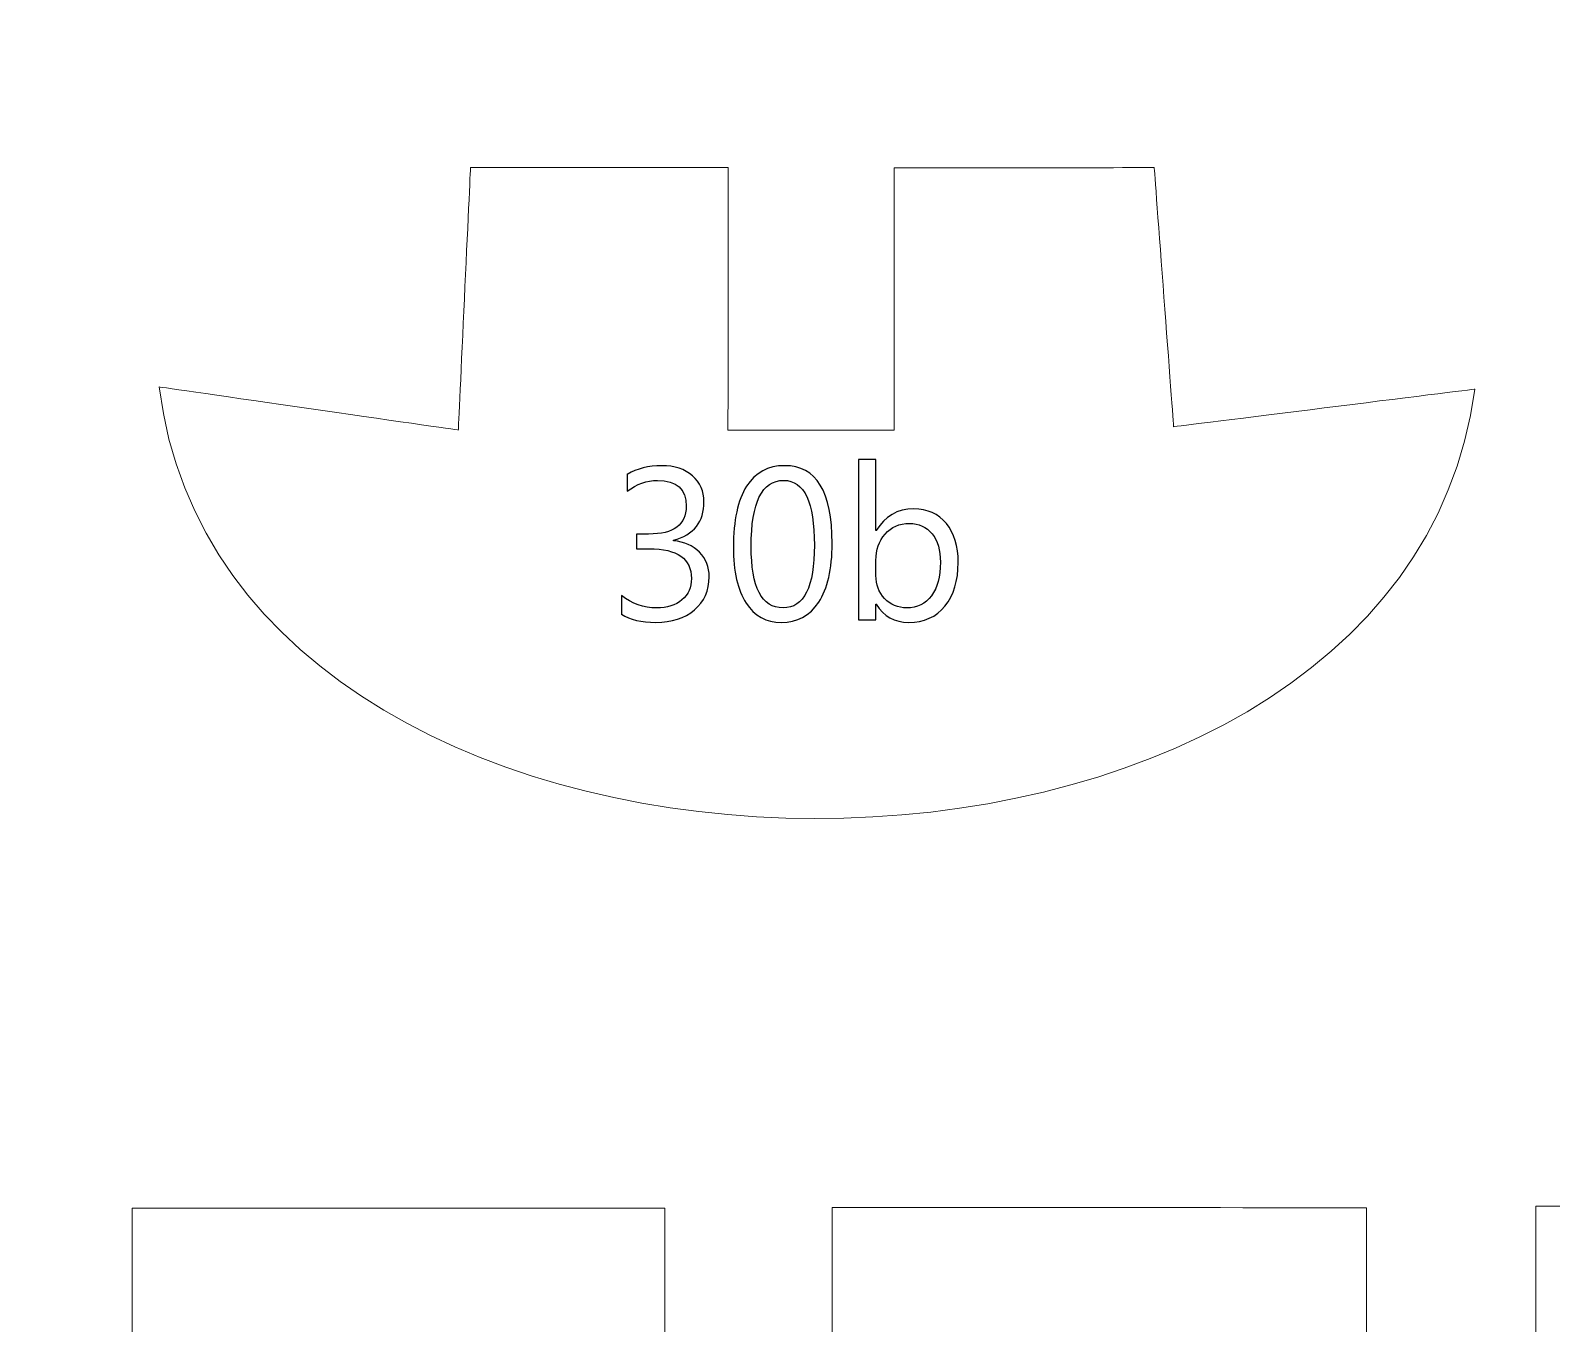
# Model space of a CAD drawing. Header units: centimetres. Extents: x -494 to 505, y -672 to 577.
# Drawn here: x 310.1 to 385.6, y 347.9 to 412.1 of the extents above; entities that cross this region are included whole.
import ezdxf

# ---------------------------------------------------------------- set-up
doc = ezdxf.new("R2010")
doc.units = ezdxf.units.CM
doc.header["$MEASUREMENT"] = 0
doc.layers.add('Camada 1', color=7, linetype='Continuous')
doc.layers.add('Camada 2', color=10, linetype='Continuous')

msp = doc.modelspace()

# ---------------------------------------------------------------- linework, layer by layer
at = {"layer": 'Camada 1', "lineweight": 9}
for points, knots in [([(288.960814, 353.67214), (288.960814, 353.67214), (306.821586, 353.757484), (306.821586, 353.757484), (306.821586, 353.757484), (306.821586, 353.757484), (306.803806, 326.357488), (306.803806, 326.357488), (306.803806, 326.357488), (306.803806, 326.357488), (315.147198, 326.356472), (315.147198, 326.356472), (315.147198, 326.356472), (315.147198, 326.356472), (315.160914, 353.57562), (315.160914, 353.57562), (315.160914, 353.57562), (315.160914, 353.57562), (341.611458, 353.57562), (341.611458, 353.57562), (341.611458, 353.57562), (341.611458, 353.57562), (341.611458, 326.355964), (341.611458, 326.355964), (341.611458, 326.355964), (341.611458, 326.355964), (349.923862, 326.357996), (349.923862, 326.357996), (349.923862, 326.357996), (349.923862, 326.357996), (349.92691, 353.617276), (349.92691, 353.617276), (349.92691, 353.617276), (349.92691, 353.617276), (376.460766, 353.605592), (376.460766, 353.605592), (376.460766, 353.605592), (376.460766, 353.605592), (376.395234, 326.36714), (376.395234, 326.36714), (376.395234, 326.36714), (376.395234, 326.36714), (384.838194, 326.357488), (384.838194, 326.357488), (384.838194, 326.357488), (384.838194, 326.357488), (384.869182, 353.677728), (384.869182, 353.677728), (384.869182, 353.677728), (384.869182, 353.677728), (411.304994, 353.702112), (411.304994, 353.702112), (411.304994, 353.702112), (411.304994, 353.702112), (411.304994, 326.35952), (411.304994, 326.35952), (411.304994, 326.35952), (411.304994, 326.35952), (419.585902, 326.365108), (419.585902, 326.365108), (419.585902, 326.365108), (419.585902, 326.365108), (419.720522, 353.670108), (419.720522, 353.670108), (419.720522, 353.670108), (419.720522, 353.670108), (446.437766, 353.618292), (446.437766, 353.618292), (446.437766, 353.618292), (446.437766, 353.618292), (446.52311, 326.358504), (446.52311, 326.358504), (446.52311, 326.358504), (446.52311, 326.358504), (454.750678, 326.360536), (454.750678, 326.360536), (454.750678, 326.360536), (454.750678, 326.360536), (454.791826, 353.618292), (454.791826, 353.618292), (454.791826, 353.618292), (454.791826, 353.618292), (489.229146, 353.633024), (489.229146, 353.633024), (489.229146, 353.633024), (489.229146, 353.633024), (489.287566, 342.489536), (489.287566, 342.489536), (489.287566, 342.489536), (489.287566, 342.489536), (481.005134, 342.497156), (481.005134, 342.497156), (481.005134, 342.497156), (481.005134, 342.497156), (481.005642, 309.723028), (481.005642, 309.723028), (481.005642, 309.723028), (481.005642, 309.723028), (489.285534, 309.728616), (489.285534, 309.728616), (489.285534, 309.728616), (489.285534, 309.728616), (489.28401, 298.680632), (489.28401, 298.680632), (489.28401, 298.680632), (489.28401, 298.680632), (280.265378, 298.67606), (280.265378, 298.67606), (280.265378, 298.67606), (280.265378, 298.67606), (280.256742, 315.430408), (280.256742, 315.430408), (280.256742, 315.430408), (280.256742, 315.430408), (252.19279, 315.430408), (252.19279, 315.430408), (252.19279, 315.430408), (247.88749, 315.334904), (245.91899, 310.748172), (245.883938, 302.43526), (245.883938, 302.43526), (246.230902, 288.837116), (238.245142, 283.140404), (231.76103, 283.8704), (231.76103, 283.8704), (231.76103, 283.8704), (235.595922, 314.865512), (235.595922, 314.865512), (235.595922, 314.865512), (235.595922, 314.865512), (227.385626, 315.718444), (227.385626, 315.718444), (227.385626, 315.718444), (227.385626, 315.718444), (224.653602, 295.469056), (224.653602, 295.469056), (224.653602, 295.469056), (224.653602, 295.469056), (5.72135, 295.22674), (5.72135, 295.22674), (5.72135, 295.22674), (5.72135, 295.22674), (5.716778, 279.167844), (5.716778, 279.167844), (5.716778, 279.167844), (5.716778, 279.167844), (-2.628138, 279.165304), (-2.628138, 279.165304), (-2.628138, 279.165304), (-2.628138, 279.165304), (-2.98577, 224.0915), (-2.98577, 224.0915), (-2.98577, 224.0915), (-2.98577, 224.0915), (-88.789002, 214.483696), (-88.789002, 214.483696), (-88.789002, 214.483696), (-88.789002, 214.483696), (-160.134554, 214.52332), (-160.134554, 214.52332), (-160.134554, 214.52332), (-163.876482, 213.130384), (-165.443662, 209.995516), (-164.388038, 204.757528), (-164.388038, 204.757528), (-164.388038, 204.757528), (-161.889694, 196.939916), (-161.889694, 196.939916), (-161.889694, 196.939916), (-159.55137, 189.6237), (-158.882842, 185.430668), (-164.745162, 183.003444), (-164.745162, 183.003444), (-164.745162, 183.003444), (-175.274478, 179.070508), (-175.274478, 179.070508), (-175.274478, 179.070508), (-189.770766, 172.492416), (-191.904366, 158.459424), (-185.580274, 139.325096), (-185.580274, 139.325096), (-182.29707, 128.78308), (-186.260486, 121.438924), (-192.412366, 123.689364), (-192.412366, 123.689364), (-192.412366, 123.689364), (-261.359142, 146.906996), (-261.359142, 146.906996), (-261.359142, 146.906996), (-259.768086, 152.90292), (-257.854958, 158.898844), (-255.620774, 164.893752), (-255.620774, 164.893752), (-255.620774, 164.893752), (-235.993178, 156.483304), (-235.993178, 156.483304), (-235.993178, 156.483304), (-235.993178, 156.483304), (-233.24947, 164.39388), (-233.24947, 164.39388), (-233.24947, 164.39388), (-233.24947, 164.39388), (-252.959362, 172.804328), (-252.959362, 172.804328), (-252.959362, 172.804328), (-249.96013, 179.295044), (-246.799354, 185.623708), (-243.478558, 191.789812), (-243.478558, 191.789812), (-243.478558, 191.789812), (-223.85147, 181.048152), (-223.85147, 181.048152), (-223.85147, 181.048152), (-223.85147, 181.048152), (-219.526358, 188.126116), (-219.526358, 188.126116), (-219.526358, 188.126116), (-219.526358, 188.126116), (-238.904526, 198.951596), (-238.904526, 198.951596), (-238.904526, 198.951596), (-235.729018, 204.52842), (-232.421938, 209.843116), (-228.924866, 214.772748), (-228.924866, 214.772748), (-228.924866, 214.772748), (-210.96097, 202.698604), (-210.96097, 202.698604), (-210.96097, 202.698604), (-210.96097, 202.698604), (-206.469742, 209.526632), (-206.469742, 209.526632), (-206.469742, 209.526632), (-206.469742, 209.526632), (-224.18421, 221.600776), (-224.18421, 221.600776), (-224.18421, 221.600776), (-220.36151, 226.60102), (-216.750138, 231.702356), (-213.372446, 236.922564), (-213.372446, 236.922564), (-213.372446, 236.922564), (-194.826382, 225.348292), (-194.826382, 225.348292), (-194.826382, 225.348292), (-194.826382, 225.348292), (-191.25057, 232.592372), (-191.25057, 232.592372), (-191.25057, 232.592372), (-191.25057, 232.592372), (-209.380582, 244.333776), (-209.380582, 244.333776), (-209.380582, 244.333776), (-202.259946, 261.027672), (-207.195166, 274.737068), (-227.065078, 282.88488), (-227.065078, 282.88488), (-261.775194, 290.706048), (-301.116238, 286.78124), (-337.022694, 269.0622), (-337.022694, 269.0622), (-362.833158, 254.920496), (-388.11327, 237.066328), (-415.161222, 221.333568), (-415.161222, 221.333568), (-428.876714, 212.451696), (-442.468254, 204.489812), (-456.981306, 198.090028), (-456.981306, 198.090028), (-462.47939, 196.298312), (-466.306662, 195.61048), (-468.373206, 196.760592), (-468.373206, 196.760592), (-481.297234, 208.35874), (-487.891074, 236.208316), (-486.846118, 283.671264), (-486.846118, 283.671264), (-484.055166, 323.948552), (-477.369886, 350.249236), (-465.985606, 359.680256), (-465.985606, 359.680256), (-455.591418, 363.607604), (-416.449002, 364.2106), (-357.647494, 359.764076), (-357.647494, 359.764076), (-317.62573, 356.62108), (-277.81377, 352.853244), (-238.131858, 348.694756), (-238.131858, 348.694756), (-214.866474, 346.01658), (-195.551298, 366.45342), (-178.214274, 397.942308), (-178.214274, 397.942308), (-183.909462, 398.922748), (-187.93587, 403.347936), (-188.438282, 412.292292), (-188.438282, 412.292292), (-188.327538, 422.884092), (-183.723026, 428.164752), (-174.94631, 428.932848), (-174.94631, 428.932848), (-171.28617, 428.963836), (-167.626538, 428.92218), (-163.96843, 428.50308), (-163.96843, 428.50308), (-159.001206, 427.909736), (-156.690822, 430.099216), (-156.854398, 436.178452), (-156.854398, 436.178452), (-156.854398, 436.178452), (-156.778198, 448.203828), (-156.778198, 448.203828), (-156.778198, 448.203828), (-156.778198, 448.203828), (-147.700746, 448.20332), (-147.700746, 448.20332), (-147.700746, 448.20332), (-147.700746, 448.20332), (-147.697698, 465.516468), (-147.697698, 465.516468), (-147.697698, 465.516468), (-147.697698, 465.516468), (-132.459222, 465.506816), (-132.459222, 465.506816), (-132.459222, 465.506816), (-132.459222, 465.506816), (-117.536722, 483.837996), (-117.536722, 483.837996), (-117.536722, 483.837996), (-117.536722, 483.837996), (-45.491654, 483.825804), (-45.491654, 483.825804), (-45.491654, 483.825804), (-45.491654, 483.825804), (-45.47489, 454.015348), (-45.47489, 454.015348), (-45.47489, 454.015348), (-45.47489, 454.015348), (-36.796218, 454.018396), (-36.796218, 454.018396), (-36.796218, 454.018396), (-36.796218, 454.018396), (-36.920678, 434.287168), (-36.920678, 434.287168), (-36.920678, 434.287168), (-37.163502, 430.041812), (-40.062658, 428.173896), (-44.477686, 427.461172), (-44.477686, 427.461172), (-44.477686, 427.461172), (-58.86831, 427.45914), (-58.86831, 427.45914), (-58.86831, 427.45914), (-58.86831, 427.45914), (-58.872882, 414.921192), (-58.872882, 414.921192), (-58.872882, 414.921192), (-58.872882, 414.921192), (-43.79849, 414.921192), (-43.79849, 414.921192), (-43.79849, 414.921192), (-24.761698, 414.171384), (-13.673582, 411.255972), (-8.36295, 404.78964), (-8.36295, 404.78964), (-4.952238, 400.746468), (-2.86385, 396.261336), (-2.70891, 391.1346), (-2.70891, 391.1346), (-2.70891, 391.1346), (-2.534666, 366.474248), (-2.534666, 366.474248), (-2.534666, 366.474248), (-2.534666, 366.474248), (5.877814, 366.480344), (5.877814, 366.480344), (5.877814, 366.480344), (5.877814, 366.480344), (5.90169, 347.073728), (5.90169, 347.073728), (5.90169, 347.073728), (5.90169, 347.073728), (233.39171, 347.06814), (233.39171, 347.06814), (233.39171, 347.06814), (233.39171, 347.06814), (233.356658, 357.819452), (233.356658, 357.819452), (233.356658, 357.819452), (238.909098, 375.214388), (244.365526, 393.373356), (250.012962, 410.004768), (250.012962, 410.004768), (252.496066, 417.378896), (256.725674, 421.44188), (262.677402, 421.235124), (262.677402, 421.235124), (270.499078, 420.488872), (274.919186, 415.631376), (277.312882, 408.136344), (277.312882, 408.136344), (281.81935, 390.775952), (285.049722, 371.798088), (288.960814, 353.67214)], [0, 0, 0, 0, 0.009803922, 0.009803922, 0.009803922, 0.009803932, 0.019607843, 0.019607843, 0.019607843, 0.019607853, 0.029411765, 0.029411765, 0.029411765, 0.029411775, 0.039215686, 0.039215686, 0.039215686, 0.039215696, 0.049019608, 0.049019608, 0.049019608, 0.049019618, 0.058823529, 0.058823529, 0.058823529, 0.058823539, 0.068627451, 0.068627451, 0.068627451, 0.068627461, 0.078431373, 0.078431373, 0.078431373, 0.078431383, 0.088235294, 0.088235294, 0.088235294, 0.088235304, 0.098039216, 0.098039216, 0.098039216, 0.098039226, 0.107843137, 0.107843137, 0.107843137, 0.107843147, 0.117647059, 0.117647059, 0.117647059, 0.117647069, 0.12745098, 0.12745098, 0.12745098, 0.12745099, 0.137254902, 0.137254902, 0.137254902, 0.137254912, 0.147058824, 0.147058824, 0.147058824, 0.147058834, 0.156862745, 0.156862745, 0.156862745, 0.156862755, 0.166666667, 0.166666667, 0.166666667, 0.166666677, 0.176470588, 0.176470588, 0.176470588, 0.176470598, 0.18627451, 0.18627451, 0.18627451, 0.18627452, 0.196078431, 0.196078431, 0.196078431, 0.196078441, 0.205882353, 0.205882353, 0.205882353, 0.205882363, 0.215686275, 0.215686275, 0.215686275, 0.215686285, 0.225490196, 0.225490196, 0.225490196, 0.225490206, 0.235294118, 0.235294118, 0.235294118, 0.235294128, 0.245098039, 0.245098039, 0.245098039, 0.245098049, 0.254901961, 0.254901961, 0.254901961, 0.254901971, 0.264705882, 0.264705882, 0.264705882, 0.264705892, 0.274509804, 0.274509804, 0.274509804, 0.274509814, 0.284313725, 0.284313725, 0.284313725, 0.284313735, 0.294117647, 0.294117647, 0.294117647, 0.294117657, 0.303921569, 0.303921569, 0.303921569, 0.303921579, 0.31372549, 0.31372549, 0.31372549, 0.3137255, 0.323529412, 0.323529412, 0.323529412, 0.323529422, 0.333333333, 0.333333333, 0.333333333, 0.333333343, 0.343137255, 0.343137255, 0.343137255, 0.343137265, 0.352941176, 0.352941176, 0.352941176, 0.352941186, 0.362745098, 0.362745098, 0.362745098, 0.362745108, 0.37254902, 0.37254902, 0.37254902, 0.37254903, 0.382352941, 0.382352941, 0.382352941, 0.382352951, 0.392156863, 0.392156863, 0.392156863, 0.392156873, 0.401960784, 0.401960784, 0.401960784, 0.401960794, 0.411764706, 0.411764706, 0.411764706, 0.411764716, 0.421568627, 0.421568627, 0.421568627, 0.421568637, 0.431372549, 0.431372549, 0.431372549, 0.431372559, 0.441176471, 0.441176471, 0.441176471, 0.441176481, 0.450980392, 0.450980392, 0.450980392, 0.450980402, 0.460784314, 0.460784314, 0.460784314, 0.460784324, 0.470588235, 0.470588235, 0.470588235, 0.470588245, 0.480392157, 0.480392157, 0.480392157, 0.480392167, 0.490196078, 0.490196078, 0.490196078, 0.490196088, 0.5, 0.5, 0.5, 0.50000001, 0.509803922, 0.509803922, 0.509803922, 0.509803932, 0.519607843, 0.519607843, 0.519607843, 0.519607853, 0.529411765, 0.529411765, 0.529411765, 0.529411775, 0.539215686, 0.539215686, 0.539215686, 0.539215696, 0.549019608, 0.549019608, 0.549019608, 0.549019618, 0.558823529, 0.558823529, 0.558823529, 0.558823539, 0.568627451, 0.568627451, 0.568627451, 0.568627461, 0.578431373, 0.578431373, 0.578431373, 0.578431383, 0.588235294, 0.588235294, 0.588235294, 0.588235304, 0.598039216, 0.598039216, 0.598039216, 0.598039226, 0.607843137, 0.607843137, 0.607843137, 0.607843147, 0.617647059, 0.617647059, 0.617647059, 0.617647069, 0.62745098, 0.62745098, 0.62745098, 0.62745099, 0.637254902, 0.637254902, 0.637254902, 0.637254912, 0.647058824, 0.647058824, 0.647058824, 0.647058834, 0.656862745, 0.656862745, 0.656862745, 0.656862755, 0.666666667, 0.666666667, 0.666666667, 0.666666677, 0.676470588, 0.676470588, 0.676470588, 0.676470598, 0.68627451, 0.68627451, 0.68627451, 0.68627452, 0.696078431, 0.696078431, 0.696078431, 0.696078441, 0.705882353, 0.705882353, 0.705882353, 0.705882363, 0.715686275, 0.715686275, 0.715686275, 0.715686285, 0.725490196, 0.725490196, 0.725490196, 0.725490206, 0.735294118, 0.735294118, 0.735294118, 0.735294128, 0.745098039, 0.745098039, 0.745098039, 0.745098049, 0.754901961, 0.754901961, 0.754901961, 0.754901971, 0.764705882, 0.764705882, 0.764705882, 0.764705892, 0.774509804, 0.774509804, 0.774509804, 0.774509814, 0.784313725, 0.784313725, 0.784313725, 0.784313735, 0.794117647, 0.794117647, 0.794117647, 0.794117657, 0.803921569, 0.803921569, 0.803921569, 0.803921579, 0.81372549, 0.81372549, 0.81372549, 0.8137255, 0.823529412, 0.823529412, 0.823529412, 0.823529422, 0.833333333, 0.833333333, 0.833333333, 0.833333343, 0.843137255, 0.843137255, 0.843137255, 0.843137265, 0.852941176, 0.852941176, 0.852941176, 0.852941186, 0.862745098, 0.862745098, 0.862745098, 0.862745108, 0.87254902, 0.87254902, 0.87254902, 0.87254903, 0.882352941, 0.882352941, 0.882352941, 0.882352951, 0.892156863, 0.892156863, 0.892156863, 0.892156873, 0.901960784, 0.901960784, 0.901960784, 0.901960794, 0.911764706, 0.911764706, 0.911764706, 0.911764716, 0.921568627, 0.921568627, 0.921568627, 0.921568637, 0.931372549, 0.931372549, 0.931372549, 0.931372559, 0.941176471, 0.941176471, 0.941176471, 0.941176481, 0.950980392, 0.950980392, 0.950980392, 0.950980402, 0.960784314, 0.960784314, 0.960784314, 0.960784324, 0.970588235, 0.970588235, 0.970588235, 0.970588245, 0.980392157, 0.980392157, 0.980392157, 0.980392167, 1, 1, 1, 1]), ([(331.960728, 405.268176), (331.960728, 405.268176), (344.749882, 405.268176), (344.749882, 405.268176), (344.749882, 405.268176), (344.749882, 405.268176), (344.74658, 392.235944), (344.74658, 392.235944), (344.74658, 392.235944), (344.74658, 392.235944), (353.004628, 392.233404), (353.004628, 392.233404), (353.004628, 392.233404), (353.004628, 392.233404), (353.001834, 405.266144), (353.001834, 405.266144), (353.001834, 405.266144), (353.001834, 405.266144), (365.913416, 405.26716), (365.913416, 405.26716), (365.913416, 405.26716), (365.913416, 405.26716), (366.87633, 392.398504), (366.87633, 392.398504), (366.87633, 392.398504), (366.87633, 392.398504), (381.835914, 394.269468), (381.835914, 394.269468), (381.835914, 394.269468), (378.0536, 365.748824), (319.987422, 365.865156), (316.503812, 394.376148), (316.503812, 394.376148), (316.503812, 394.376148), (331.355192, 392.234928), (331.355192, 392.234928), (331.355192, 392.234928), (331.355192, 392.234928), (331.960728, 405.268176), (331.960728, 405.268176)], [0, 0, 0, 0, 0.090909091, 0.090909091, 0.090909091, 0.090909101, 0.181818182, 0.181818182, 0.181818182, 0.181818192, 0.272727273, 0.272727273, 0.272727273, 0.272727283, 0.363636364, 0.363636364, 0.363636364, 0.363636374, 0.454545455, 0.454545455, 0.454545455, 0.454545465, 0.545454545, 0.545454545, 0.545454545, 0.545454555, 0.636363636, 0.636363636, 0.636363636, 0.636363646, 0.727272727, 0.727272727, 0.727272727, 0.727272737, 0.818181818, 0.818181818, 0.818181818, 0.818181828, 1, 1, 1, 1])]:
    msp.add_open_spline(points, degree=3, knots=knots, dxfattribs=at)
at = {"layer": 'Camada 2'}
for points, knots in [([(352.112834, 383.579116), (352.112834, 383.579116), (352.091498, 383.579116), (352.091498, 383.579116), (352.091498, 383.579116), (352.091498, 383.579116), (352.091498, 382.80848), (352.091498, 382.80848), (352.091498, 382.80848), (352.091498, 382.80848), (351.2312, 382.80848), (351.2312, 382.80848), (351.2312, 382.80848), (351.2312, 382.80848), (351.2312, 390.765538), (351.2312, 390.765538), (351.2312, 390.765538), (351.2312, 390.765538), (352.091498, 390.765538), (352.091498, 390.765538), (352.091498, 390.765538), (352.091498, 390.765538), (352.091498, 387.24586), (352.091498, 387.24586), (352.091498, 387.24586), (352.091498, 387.24586), (352.112834, 387.24586), (352.112834, 387.24586), (352.112834, 387.24586), (352.535998, 387.957314), (353.156012, 388.31393), (353.971352, 388.31393), (353.971352, 388.31393), (354.66147, 388.31393), (355.200712, 388.0739), (355.591364, 387.591808), (355.591364, 387.591808), (355.98227, 387.109716), (356.177596, 386.464556), (356.177596, 385.654296), (356.177596, 385.654296), (356.177596, 384.754628), (355.958902, 384.032506), (355.521514, 383.491232), (355.521514, 383.491232), (355.082602, 382.949958), (354.483924, 382.679448), (353.723956, 382.679448), (353.723956, 382.679448), (353.01428, 382.679448), (352.476816, 382.97866), (352.112834, 383.579116)], [0, 0, 0, 0, 0.071428571, 0.071428571, 0.071428571, 0.071428581, 0.142857143, 0.142857143, 0.142857143, 0.142857153, 0.214285714, 0.214285714, 0.214285714, 0.214285724, 0.285714286, 0.285714286, 0.285714286, 0.285714296, 0.357142857, 0.357142857, 0.357142857, 0.357142867, 0.428571429, 0.428571429, 0.428571429, 0.428571439, 0.5, 0.5, 0.5, 0.50000001, 0.571428571, 0.571428571, 0.571428571, 0.571428581, 0.642857143, 0.642857143, 0.642857143, 0.642857153, 0.714285714, 0.714285714, 0.714285714, 0.714285724, 0.785714286, 0.785714286, 0.785714286, 0.785714296, 0.857142857, 0.857142857, 0.857142857, 0.857142867, 1, 1, 1, 1]), ([(339.456776, 383.088134), (339.456776, 383.088134), (339.456776, 384.012694), (339.456776, 384.012694), (339.456776, 384.012694), (339.971126, 383.604262), (340.553548, 383.399792), (341.20074, 383.399792), (341.20074, 383.399792), (341.727536, 383.399792), (342.14689, 383.530602), (342.46058, 383.794254), (342.46058, 383.794254), (342.774016, 384.057652), (342.929972, 384.41249), (342.929972, 384.85699), (342.929972, 384.85699), (342.929972, 385.84251), (342.231218, 386.335524), (340.83498, 386.335524), (340.83498, 386.335524), (340.83498, 386.335524), (340.209632, 386.335524), (340.209632, 386.335524), (340.209632, 386.335524), (340.209632, 386.335524), (340.209632, 387.066536), (340.209632, 387.066536), (340.209632, 387.066536), (340.209632, 387.066536), (340.8045, 387.066536), (340.8045, 387.066536), (340.8045, 387.066536), (342.050116, 387.066536), (342.671908, 387.52907), (342.671908, 388.451852), (342.671908, 388.451852), (342.671908, 389.306816), (342.196928, 389.733282), (341.247222, 389.733282), (341.247222, 389.733282), (340.71687, 389.733282), (340.216744, 389.554212), (339.747098, 389.195564), (339.747098, 389.195564), (339.747098, 389.195564), (339.747098, 390.034272), (339.747098, 390.034272), (339.747098, 390.034272), (340.230968, 390.321038), (340.802722, 390.464548), (341.460582, 390.464548), (341.460582, 390.464548), (342.09482, 390.464548), (342.602058, 390.296146), (342.98382, 389.960866), (342.98382, 389.960866), (343.363804, 389.624062), (343.553796, 389.193786), (343.553796, 388.668768), (343.553796, 388.668768), (343.553796, 387.67766), (343.050114, 387.039612), (342.041226, 386.756656), (342.041226, 386.756656), (342.041226, 386.756656), (342.041226, 386.735066), (342.041226, 386.735066), (342.041226, 386.735066), (342.582246, 386.682996), (343.012522, 386.493004), (343.331546, 386.16509), (343.331546, 386.16509), (343.652348, 385.837176), (343.81186, 385.42849), (343.81186, 384.939286), (343.81186, 384.939286), (343.81186, 384.261868), (343.569798, 383.717038), (343.08415, 383.30124), (343.08415, 383.30124), (342.598502, 382.88722), (341.958676, 382.679448), (341.164672, 382.679448), (341.164672, 382.679448), (340.449662, 382.679448), (339.87994, 382.815592), (339.456776, 383.088134)], [0, 0, 0, 0, 0.043478261, 0.043478261, 0.043478261, 0.043478271, 0.086956522, 0.086956522, 0.086956522, 0.086956532, 0.130434783, 0.130434783, 0.130434783, 0.130434793, 0.173913043, 0.173913043, 0.173913043, 0.173913053, 0.217391304, 0.217391304, 0.217391304, 0.217391314, 0.260869565, 0.260869565, 0.260869565, 0.260869575, 0.304347826, 0.304347826, 0.304347826, 0.304347836, 0.347826087, 0.347826087, 0.347826087, 0.347826097, 0.391304348, 0.391304348, 0.391304348, 0.391304358, 0.434782609, 0.434782609, 0.434782609, 0.434782619, 0.47826087, 0.47826087, 0.47826087, 0.47826088, 0.52173913, 0.52173913, 0.52173913, 0.52173914, 0.565217391, 0.565217391, 0.565217391, 0.565217401, 0.608695652, 0.608695652, 0.608695652, 0.608695662, 0.652173913, 0.652173913, 0.652173913, 0.652173923, 0.695652174, 0.695652174, 0.695652174, 0.695652184, 0.739130435, 0.739130435, 0.739130435, 0.739130445, 0.782608696, 0.782608696, 0.782608696, 0.782608706, 0.826086957, 0.826086957, 0.826086957, 0.826086967, 0.869565217, 0.869565217, 0.869565217, 0.869565227, 0.913043478, 0.913043478, 0.913043478, 0.913043488, 1, 1, 1, 1]), ([(347.388942, 382.679448), (346.643452, 382.679448), (346.060776, 383.00025), (345.643454, 383.640076), (345.643454, 383.640076), (345.225878, 384.28168), (345.016074, 385.208272), (345.016074, 386.419598), (345.016074, 386.419598), (345.016074, 387.75132), (345.234768, 388.756652), (345.670124, 389.439404), (345.670124, 389.439404), (346.105734, 390.122156), (346.734638, 390.464548), (347.557344, 390.464548), (347.557344, 390.464548), (349.132652, 390.464548), (349.91929, 389.177784), (349.91929, 386.604256), (349.91929, 386.604256), (349.91929, 385.32816), (349.69704, 384.356864), (349.252794, 383.68478), (349.252794, 383.68478), (348.808294, 383.014474), (348.186502, 382.679448), (347.388942, 382.679448)], [0, 0, 0, 0, 0.125, 0.125, 0.125, 0.12500001, 0.25, 0.25, 0.25, 0.25000001, 0.375, 0.375, 0.375, 0.37500001, 0.5, 0.5, 0.5, 0.50000001, 0.625, 0.625, 0.625, 0.62500001, 0.75, 0.75, 0.75, 0.75000001, 1, 1, 1, 1]), ([(347.50883, 389.733282), (346.435426, 389.733282), (345.897708, 388.641844), (345.897708, 386.458968), (345.897708, 386.458968), (345.897708, 384.419602), (346.424758, 383.399792), (347.478604, 383.399792), (347.478604, 383.399792), (348.517972, 383.399792), (349.037656, 384.437636), (349.037656, 386.511038), (349.037656, 386.511038), (349.037656, 388.659878), (348.52864, 389.733282), (347.50883, 389.733282)], [0, 0, 0, 0, 0.2, 0.2, 0.2, 0.20000001, 0.4, 0.4, 0.4, 0.40000001, 0.6, 0.6, 0.6, 0.60000001, 1, 1, 1, 1]), ([(352.091498, 385.75488), (352.091498, 385.75488), (352.091498, 385.002024), (352.091498, 385.002024), (352.091498, 385.002024), (352.091498, 384.555746), (352.236532, 384.177794), (352.525076, 383.865882), (352.525076, 383.865882), (352.81362, 383.555748), (353.181158, 383.399792), (353.625404, 383.399792), (353.625404, 383.399792), (354.14712, 383.399792), (354.555552, 383.600706), (354.851462, 384.000248), (354.851462, 384.000248), (355.147118, 384.401568), (355.295708, 384.95732), (355.295708, 385.670552), (355.295708, 385.670552), (355.295708, 386.271008), (355.157786, 386.742178), (354.87991, 387.082792), (354.87991, 387.082792), (354.604066, 387.423152), (354.229416, 387.593586), (353.756214, 387.593586), (353.756214, 387.593586), (353.256342, 387.593586), (352.85299, 387.419596), (352.548444, 387.070092), (352.548444, 387.070092), (352.243898, 386.720842), (352.091498, 386.281676), (352.091498, 385.75488)], [0, 0, 0, 0, 0.1, 0.1, 0.1, 0.10000001, 0.2, 0.2, 0.2, 0.20000001, 0.3, 0.3, 0.3, 0.30000001, 0.4, 0.4, 0.4, 0.40000001, 0.5, 0.5, 0.5, 0.50000001, 0.6, 0.6, 0.6, 0.60000001, 0.7, 0.7, 0.7, 0.70000001, 0.8, 0.8, 0.8, 0.80000001, 1, 1, 1, 1])]:
    msp.add_open_spline(points, degree=3, knots=knots, dxfattribs=at)
at = {"layer": 'Camada 2', "lineweight": 9}
for points, knots in [([(352.112834, 383.579116), (352.112834, 383.579116), (352.091498, 383.579116), (352.091498, 383.579116), (352.091498, 383.579116), (352.091498, 383.579116), (352.091498, 382.80848), (352.091498, 382.80848), (352.091498, 382.80848), (352.091498, 382.80848), (351.2312, 382.80848), (351.2312, 382.80848), (351.2312, 382.80848), (351.2312, 382.80848), (351.2312, 390.765538), (351.2312, 390.765538), (351.2312, 390.765538), (351.2312, 390.765538), (352.091498, 390.765538), (352.091498, 390.765538), (352.091498, 390.765538), (352.091498, 390.765538), (352.091498, 387.24586), (352.091498, 387.24586), (352.091498, 387.24586), (352.091498, 387.24586), (352.112834, 387.24586), (352.112834, 387.24586), (352.112834, 387.24586), (352.535998, 387.957314), (353.156012, 388.31393), (353.971352, 388.31393), (353.971352, 388.31393), (354.66147, 388.31393), (355.200712, 388.0739), (355.591364, 387.591808), (355.591364, 387.591808), (355.98227, 387.109716), (356.177596, 386.464556), (356.177596, 385.654296), (356.177596, 385.654296), (356.177596, 384.754628), (355.958902, 384.032506), (355.521514, 383.491232), (355.521514, 383.491232), (355.082602, 382.949958), (354.483924, 382.679448), (353.723956, 382.679448), (353.723956, 382.679448), (353.01428, 382.679448), (352.476816, 382.97866), (352.112834, 383.579116)], [0, 0, 0, 0, 0.071428571, 0.071428571, 0.071428571, 0.071428581, 0.142857143, 0.142857143, 0.142857143, 0.142857153, 0.214285714, 0.214285714, 0.214285714, 0.214285724, 0.285714286, 0.285714286, 0.285714286, 0.285714296, 0.357142857, 0.357142857, 0.357142857, 0.357142867, 0.428571429, 0.428571429, 0.428571429, 0.428571439, 0.5, 0.5, 0.5, 0.50000001, 0.571428571, 0.571428571, 0.571428571, 0.571428581, 0.642857143, 0.642857143, 0.642857143, 0.642857153, 0.714285714, 0.714285714, 0.714285714, 0.714285724, 0.785714286, 0.785714286, 0.785714286, 0.785714296, 0.857142857, 0.857142857, 0.857142857, 0.857142867, 1, 1, 1, 1]), ([(339.456776, 383.088134), (339.456776, 383.088134), (339.456776, 384.012694), (339.456776, 384.012694), (339.456776, 384.012694), (339.971126, 383.604262), (340.553548, 383.399792), (341.20074, 383.399792), (341.20074, 383.399792), (341.727536, 383.399792), (342.14689, 383.530602), (342.46058, 383.794254), (342.46058, 383.794254), (342.774016, 384.057652), (342.929972, 384.41249), (342.929972, 384.85699), (342.929972, 384.85699), (342.929972, 385.84251), (342.231218, 386.335524), (340.83498, 386.335524), (340.83498, 386.335524), (340.83498, 386.335524), (340.209632, 386.335524), (340.209632, 386.335524), (340.209632, 386.335524), (340.209632, 386.335524), (340.209632, 387.066536), (340.209632, 387.066536), (340.209632, 387.066536), (340.209632, 387.066536), (340.8045, 387.066536), (340.8045, 387.066536), (340.8045, 387.066536), (342.050116, 387.066536), (342.671908, 387.52907), (342.671908, 388.451852), (342.671908, 388.451852), (342.671908, 389.306816), (342.196928, 389.733282), (341.247222, 389.733282), (341.247222, 389.733282), (340.71687, 389.733282), (340.216744, 389.554212), (339.747098, 389.195564), (339.747098, 389.195564), (339.747098, 389.195564), (339.747098, 390.034272), (339.747098, 390.034272), (339.747098, 390.034272), (340.230968, 390.321038), (340.802722, 390.464548), (341.460582, 390.464548), (341.460582, 390.464548), (342.09482, 390.464548), (342.602058, 390.296146), (342.98382, 389.960866), (342.98382, 389.960866), (343.363804, 389.624062), (343.553796, 389.193786), (343.553796, 388.668768), (343.553796, 388.668768), (343.553796, 387.67766), (343.050114, 387.039612), (342.041226, 386.756656), (342.041226, 386.756656), (342.041226, 386.756656), (342.041226, 386.735066), (342.041226, 386.735066), (342.041226, 386.735066), (342.582246, 386.682996), (343.012522, 386.493004), (343.331546, 386.16509), (343.331546, 386.16509), (343.652348, 385.837176), (343.81186, 385.42849), (343.81186, 384.939286), (343.81186, 384.939286), (343.81186, 384.261868), (343.569798, 383.717038), (343.08415, 383.30124), (343.08415, 383.30124), (342.598502, 382.88722), (341.958676, 382.679448), (341.164672, 382.679448), (341.164672, 382.679448), (340.449662, 382.679448), (339.87994, 382.815592), (339.456776, 383.088134)], [0, 0, 0, 0, 0.043478261, 0.043478261, 0.043478261, 0.043478271, 0.086956522, 0.086956522, 0.086956522, 0.086956532, 0.130434783, 0.130434783, 0.130434783, 0.130434793, 0.173913043, 0.173913043, 0.173913043, 0.173913053, 0.217391304, 0.217391304, 0.217391304, 0.217391314, 0.260869565, 0.260869565, 0.260869565, 0.260869575, 0.304347826, 0.304347826, 0.304347826, 0.304347836, 0.347826087, 0.347826087, 0.347826087, 0.347826097, 0.391304348, 0.391304348, 0.391304348, 0.391304358, 0.434782609, 0.434782609, 0.434782609, 0.434782619, 0.47826087, 0.47826087, 0.47826087, 0.47826088, 0.52173913, 0.52173913, 0.52173913, 0.52173914, 0.565217391, 0.565217391, 0.565217391, 0.565217401, 0.608695652, 0.608695652, 0.608695652, 0.608695662, 0.652173913, 0.652173913, 0.652173913, 0.652173923, 0.695652174, 0.695652174, 0.695652174, 0.695652184, 0.739130435, 0.739130435, 0.739130435, 0.739130445, 0.782608696, 0.782608696, 0.782608696, 0.782608706, 0.826086957, 0.826086957, 0.826086957, 0.826086967, 0.869565217, 0.869565217, 0.869565217, 0.869565227, 0.913043478, 0.913043478, 0.913043478, 0.913043488, 1, 1, 1, 1]), ([(347.388942, 382.679448), (346.643452, 382.679448), (346.060776, 383.00025), (345.643454, 383.640076), (345.643454, 383.640076), (345.225878, 384.28168), (345.016074, 385.208272), (345.016074, 386.419598), (345.016074, 386.419598), (345.016074, 387.75132), (345.234768, 388.756652), (345.670124, 389.439404), (345.670124, 389.439404), (346.105734, 390.122156), (346.734638, 390.464548), (347.557344, 390.464548), (347.557344, 390.464548), (349.132652, 390.464548), (349.91929, 389.177784), (349.91929, 386.604256), (349.91929, 386.604256), (349.91929, 385.32816), (349.69704, 384.356864), (349.252794, 383.68478), (349.252794, 383.68478), (348.808294, 383.014474), (348.186502, 382.679448), (347.388942, 382.679448)], [0, 0, 0, 0, 0.125, 0.125, 0.125, 0.12500001, 0.25, 0.25, 0.25, 0.25000001, 0.375, 0.375, 0.375, 0.37500001, 0.5, 0.5, 0.5, 0.50000001, 0.625, 0.625, 0.625, 0.62500001, 0.75, 0.75, 0.75, 0.75000001, 1, 1, 1, 1]), ([(347.50883, 389.733282), (346.435426, 389.733282), (345.897708, 388.641844), (345.897708, 386.458968), (345.897708, 386.458968), (345.897708, 384.419602), (346.424758, 383.399792), (347.478604, 383.399792), (347.478604, 383.399792), (348.517972, 383.399792), (349.037656, 384.437636), (349.037656, 386.511038), (349.037656, 386.511038), (349.037656, 388.659878), (348.52864, 389.733282), (347.50883, 389.733282)], [0, 0, 0, 0, 0.2, 0.2, 0.2, 0.20000001, 0.4, 0.4, 0.4, 0.40000001, 0.6, 0.6, 0.6, 0.60000001, 1, 1, 1, 1]), ([(352.091498, 385.75488), (352.091498, 385.75488), (352.091498, 385.002024), (352.091498, 385.002024), (352.091498, 385.002024), (352.091498, 384.555746), (352.236532, 384.177794), (352.525076, 383.865882), (352.525076, 383.865882), (352.81362, 383.555748), (353.181158, 383.399792), (353.625404, 383.399792), (353.625404, 383.399792), (354.14712, 383.399792), (354.555552, 383.600706), (354.851462, 384.000248), (354.851462, 384.000248), (355.147118, 384.401568), (355.295708, 384.95732), (355.295708, 385.670552), (355.295708, 385.670552), (355.295708, 386.271008), (355.157786, 386.742178), (354.87991, 387.082792), (354.87991, 387.082792), (354.604066, 387.423152), (354.229416, 387.593586), (353.756214, 387.593586), (353.756214, 387.593586), (353.256342, 387.593586), (352.85299, 387.419596), (352.548444, 387.070092), (352.548444, 387.070092), (352.243898, 386.720842), (352.091498, 386.281676), (352.091498, 385.75488)], [0, 0, 0, 0, 0.1, 0.1, 0.1, 0.10000001, 0.2, 0.2, 0.2, 0.20000001, 0.3, 0.3, 0.3, 0.30000001, 0.4, 0.4, 0.4, 0.40000001, 0.5, 0.5, 0.5, 0.50000001, 0.6, 0.6, 0.6, 0.60000001, 0.7, 0.7, 0.7, 0.70000001, 0.8, 0.8, 0.8, 0.80000001, 1, 1, 1, 1])]:
    msp.add_open_spline(points, degree=3, knots=knots, dxfattribs=at)

doc.saveas('drawing.dxf')
